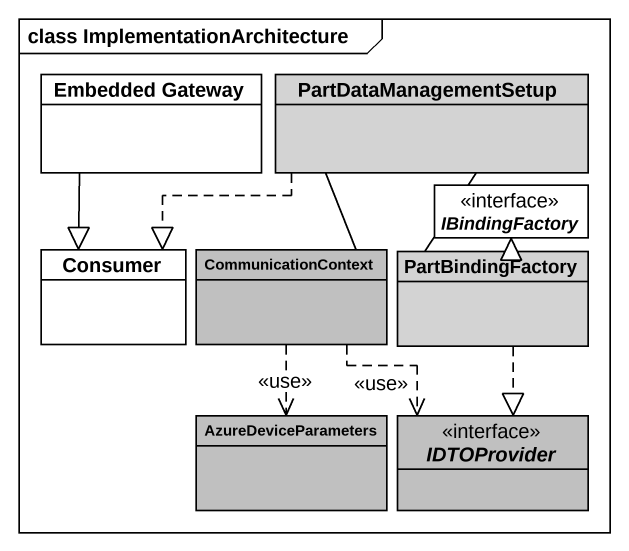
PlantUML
@startuml
mainframe class ImplementationArchitecture
hide circle
hide empty members
class "Embedded Gateway" as Embedded_Gateway
class PartDataManagementSetup #D3D3D3
interface IBindingFactory
class Consumer
class CommunicationContext #C0C0C0
class PartBindingFactory #D3D3D3
class AzureDeviceParameters #C0C0C0
interface IDTOProvider #C0C0C0
Embedded_Gateway --|> Consumer
PartDataManagementSetup .left.|> Consumer
PartDataManagementSetup -- CommunicationContext
PartDataManagementSetup -- PartBindingFactory
CommunicationContext ..> AzureDeviceParameters : <<use>>
CommunicationContext ..> IDTOProvider : <<use>>
PartBindingFactory .up.|> IBindingFactory
PartBindingFactory ..|> IDTOProvider
@enduml
